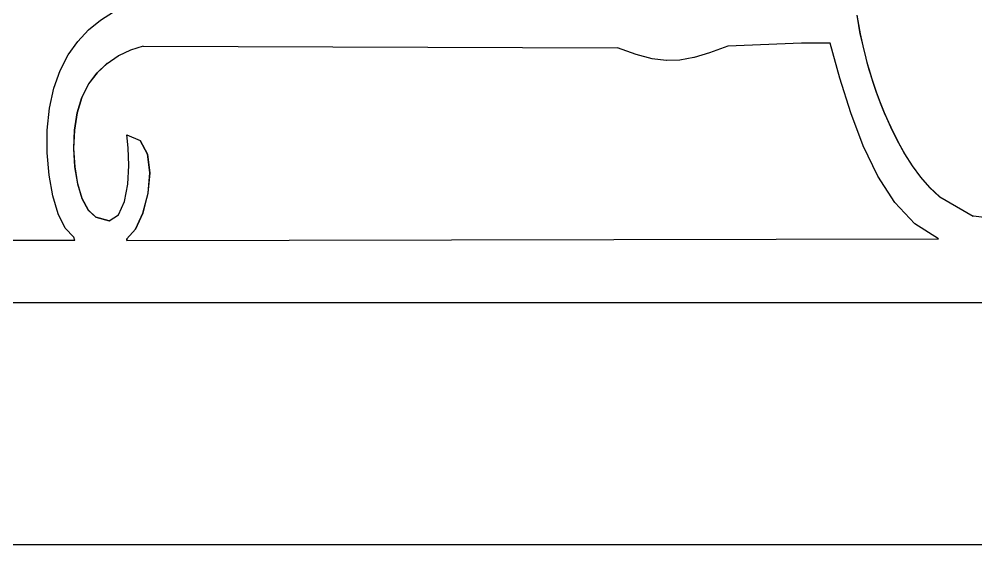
# Model space of a CAD drawing. Header units: inches. Extents: x -2812 to 9774, y -15726 to -746.
# Drawn here: x 3671.45 to 3684.22, y -9231.16 to -9224.15 of the extents above; entities that cross this region are included whole.
import ezdxf

# ---------------------------------------------------------------- set-up
doc = ezdxf.new("R2010")
doc.units = ezdxf.units.IN
doc.header["$LTSCALE"] = 17
doc.header["$MEASUREMENT"] = 0

msp = doc.modelspace()

# ---------------------------------------------------------------- linework, layer by layer
for p, q in [((3672.535, -9224.158), (3672.707, -9224.049)), ((3682.634, -9224.09), (3682.677, -9224.34)), ((3682.679, -9224.34), (3682.637, -9224.09)), ((3672.375, -9224.288), (3672.535, -9224.158)), ((3672.23, -9224.442), (3672.375, -9224.288)), ((3682.679, -9224.34), (3682.677, -9224.34)), ((3682.677, -9224.34), (3682.713, -9224.503)), ((3682.716, -9224.503), (3682.679, -9224.34)), ((3672.103, -9224.622), (3672.23, -9224.442)), ((3681.896, -9224.464), (3680.912, -9224.506)), ((3682.279, -9224.464), (3681.896, -9224.464)), ((3682.408, -9224.933), (3682.279, -9224.464)), ((3672.933, -9224.561), (3672.773, -9224.637)), ((3672.936, -9224.561), (3672.933, -9224.561)), ((3673.105, -9224.506), (3672.936, -9224.561)), ((3673.105, -9224.506), (3679.437, -9224.526)), ((3679.687, -9224.616), (3679.437, -9224.526)), ((3680.666, -9224.593), (3680.46, -9224.656)), ((3680.668, -9224.593), (3680.666, -9224.593)), ((3680.909, -9224.506), (3680.668, -9224.593)), ((3680.912, -9224.506), (3680.909, -9224.506)), ((3682.713, -9224.503), (3682.753, -9224.664)), ((3682.716, -9224.503), (3682.713, -9224.503)), ((3682.756, -9224.664), (3682.716, -9224.503)), ((3671.996, -9224.83), (3672.103, -9224.622)), ((3672.621, -9224.736), (3672.488, -9224.86)), ((3672.491, -9224.86), (3672.624, -9224.736)), ((3672.624, -9224.736), (3672.621, -9224.736)), ((3672.624, -9224.736), (3672.771, -9224.637)), ((3672.773, -9224.637), (3672.771, -9224.637)), ((3679.899, -9224.673), (3679.687, -9224.616)), ((3680.088, -9224.697), (3679.899, -9224.673)), ((3680.091, -9224.697), (3680.088, -9224.697)), ((3680.27, -9224.691), (3680.091, -9224.697)), ((3680.272, -9224.691), (3680.27, -9224.691)), ((3680.457, -9224.656), (3680.272, -9224.691)), ((3680.46, -9224.656), (3680.457, -9224.656)), ((3682.756, -9224.664), (3682.753, -9224.664)), ((3682.753, -9224.664), (3682.769, -9224.722)), ((3682.773, -9224.725), (3682.756, -9224.664)), ((3682.769, -9224.722), (3682.773, -9224.725)), ((3682.769, -9224.722), (3682.796, -9224.821)), ((3682.799, -9224.821), (3682.773, -9224.725)), ((3671.912, -9225.067), (3671.996, -9224.83)), ((3672.488, -9224.86), (3672.375, -9225.01)), ((3672.377, -9225.01), (3672.491, -9224.86)), ((3672.491, -9224.86), (3672.488, -9224.86)), ((3682.799, -9224.821), (3682.796, -9224.821)), ((3682.796, -9224.821), (3682.843, -9224.973)), ((3682.846, -9224.973), (3682.799, -9224.821)), ((3682.553, -9225.397), (3682.408, -9224.933)), ((3682.846, -9224.973), (3682.843, -9224.973)), ((3682.843, -9224.973), (3682.892, -9225.12)), ((3682.895, -9225.12), (3682.846, -9224.973)), ((3671.853, -9225.335), (3671.912, -9225.067)), ((3672.375, -9225.01), (3672.285, -9225.189)), ((3672.287, -9225.189), (3672.377, -9225.01)), ((3672.377, -9225.01), (3672.375, -9225.01)), ((3682.895, -9225.12), (3682.892, -9225.12)), ((3682.892, -9225.12), (3682.945, -9225.262)), ((3682.948, -9225.262), (3682.895, -9225.12)), ((3672.285, -9225.189), (3672.221, -9225.397)), ((3672.224, -9225.397), (3672.287, -9225.189)), ((3672.287, -9225.189), (3672.285, -9225.189)), ((3671.823, -9225.625), (3671.853, -9225.335)), ((3682.948, -9225.262), (3682.945, -9225.262)), ((3682.945, -9225.262), (3683, -9225.397)), ((3683.003, -9225.397), (3682.948, -9225.262)), ((3672.221, -9225.397), (3672.186, -9225.629)), ((3672.189, -9225.629), (3672.224, -9225.397)), ((3672.224, -9225.397), (3672.221, -9225.397)), ((3682.719, -9225.838), (3682.553, -9225.397)), ((3683.003, -9225.397), (3683, -9225.397)), ((3683, -9225.397), (3683.086, -9225.588)), ((3683.089, -9225.588), (3683.003, -9225.397)), ((3671.822, -9225.928), (3671.823, -9225.625)), ((3672.186, -9225.629), (3672.176, -9225.874)), ((3672.179, -9225.874), (3672.189, -9225.629)), ((3672.189, -9225.629), (3672.186, -9225.629)), ((3683.086, -9225.588), (3683.176, -9225.77)), ((3683.089, -9225.588), (3683.086, -9225.588)), ((3683.178, -9225.77), (3683.089, -9225.588)), ((3672.887, -9225.688), (3672.884, -9225.688)), ((3672.904, -9225.865), (3672.884, -9225.688)), ((3672.887, -9225.688), (3672.887, -9225.689)), ((3672.887, -9225.688), (3673.063, -9225.767)), ((3672.179, -9225.874), (3672.176, -9225.874)), ((3672.176, -9225.874), (3672.19, -9226.117)), ((3672.193, -9226.117), (3672.179, -9225.874)), ((3672.912, -9226.098), (3672.904, -9225.865)), ((3673.063, -9225.767), (3673.161, -9225.949)), ((3673.066, -9225.767), (3673.063, -9225.767)), ((3673.164, -9225.949), (3673.066, -9225.767)), ((3682.912, -9226.242), (3682.719, -9225.838)), ((3683.178, -9225.77), (3683.176, -9225.77)), ((3683.176, -9225.77), (3683.271, -9225.943)), ((3683.274, -9225.943), (3683.178, -9225.77)), ((3671.847, -9226.226), (3671.822, -9225.928)), ((3673.161, -9225.949), (3673.191, -9226.196)), ((3673.164, -9225.949), (3673.161, -9225.949)), ((3673.194, -9226.196), (3673.164, -9225.949)), ((3683.274, -9225.943), (3683.271, -9225.943)), ((3683.271, -9225.943), (3683.374, -9226.105)), ((3683.377, -9226.105), (3683.274, -9225.943)), ((3672.193, -9226.117), (3672.19, -9226.117)), ((3672.19, -9226.117), (3672.227, -9226.345)), ((3672.23, -9226.345), (3672.193, -9226.117)), ((3672.898, -9226.349), (3672.912, -9226.098)), ((3683.377, -9226.105), (3683.374, -9226.105)), ((3683.374, -9226.105), (3683.485, -9226.255)), ((3683.488, -9226.255), (3683.377, -9226.105)), ((3671.897, -9226.504), (3671.847, -9226.226)), ((3673.191, -9226.196), (3673.166, -9226.47)), ((3673.169, -9226.47), (3673.194, -9226.196)), ((3673.194, -9226.196), (3673.191, -9226.196)), ((3683.14, -9226.594), (3682.912, -9226.242)), ((3683.488, -9226.255), (3683.485, -9226.255)), ((3683.485, -9226.255), (3683.606, -9226.393)), ((3683.608, -9226.393), (3683.488, -9226.255)), ((3672.23, -9226.345), (3672.227, -9226.345)), ((3672.227, -9226.345), (3672.287, -9226.541)), ((3672.29, -9226.541), (3672.23, -9226.345)), ((3672.855, -9226.581), (3672.898, -9226.349)), ((3683.608, -9226.393), (3683.606, -9226.393)), ((3683.606, -9226.393), (3683.737, -9226.517)), ((3683.74, -9226.517), (3683.608, -9226.393)), ((3671.97, -9226.746), (3671.897, -9226.504)), ((3673.166, -9226.47), (3673.098, -9226.733)), ((3673.101, -9226.733), (3673.169, -9226.47)), ((3673.169, -9226.47), (3673.166, -9226.47)), ((3683.74, -9226.517), (3683.737, -9226.517)), ((3683.74, -9226.517), (3684.188, -9226.775)), ((3672.29, -9226.541), (3672.287, -9226.541)), ((3672.287, -9226.541), (3672.369, -9226.694)), ((3672.372, -9226.694), (3672.29, -9226.541)), ((3672.776, -9226.756), (3672.855, -9226.581)), ((3683.408, -9226.877), (3683.14, -9226.594)), ((3672.064, -9226.935), (3671.97, -9226.746)), ((3672.372, -9226.694), (3672.369, -9226.694)), ((3672.369, -9226.694), (3672.472, -9226.787)), ((3672.474, -9226.787), (3672.372, -9226.694)), ((3672.651, -9226.837), (3672.776, -9226.756)), ((3673.098, -9226.733), (3673, -9226.948)), ((3673.002, -9226.948), (3673.101, -9226.733)), ((3673.101, -9226.733), (3673.098, -9226.733)), ((3684.191, -9226.775), (3684.188, -9226.775)), ((3684.667, -9226.833), (3684.191, -9226.775)), ((3672.474, -9226.787), (3672.472, -9226.787)), ((3672.651, -9226.837), (3672.474, -9226.787)), ((3672.474, -9226.787), (3672.65, -9226.837)), ((3672.65, -9226.837), (3672.651, -9226.837)), ((3683.722, -9227.077), (3683.408, -9226.877)), ((3672.177, -9227.056), (3672.064, -9226.935)), ((3673, -9226.948), (3672.884, -9227.077)), ((3672.887, -9227.077), (3673.002, -9226.948)), ((3673.002, -9226.948), (3673, -9226.948)), ((3672.192, -9227.098), (3669.824, -9227.098)), ((3672.192, -9227.098), (3672.177, -9227.056)), ((3672.887, -9227.077), (3672.884, -9227.077)), ((3672.884, -9227.077), (3672.884, -9227.098)), ((3672.884, -9227.098), (3672.887, -9227.098)), ((3672.887, -9227.098), (3672.887, -9227.077)), ((3672.887, -9227.098), (3683.722, -9227.077)), ((3665.612, -9227.927), (3685.342, -9227.927)), ((3701.02, -9231.163), (3665.02, -9231.163))]:
    msp.add_line(p, q)

doc.saveas('drawing.dxf')
